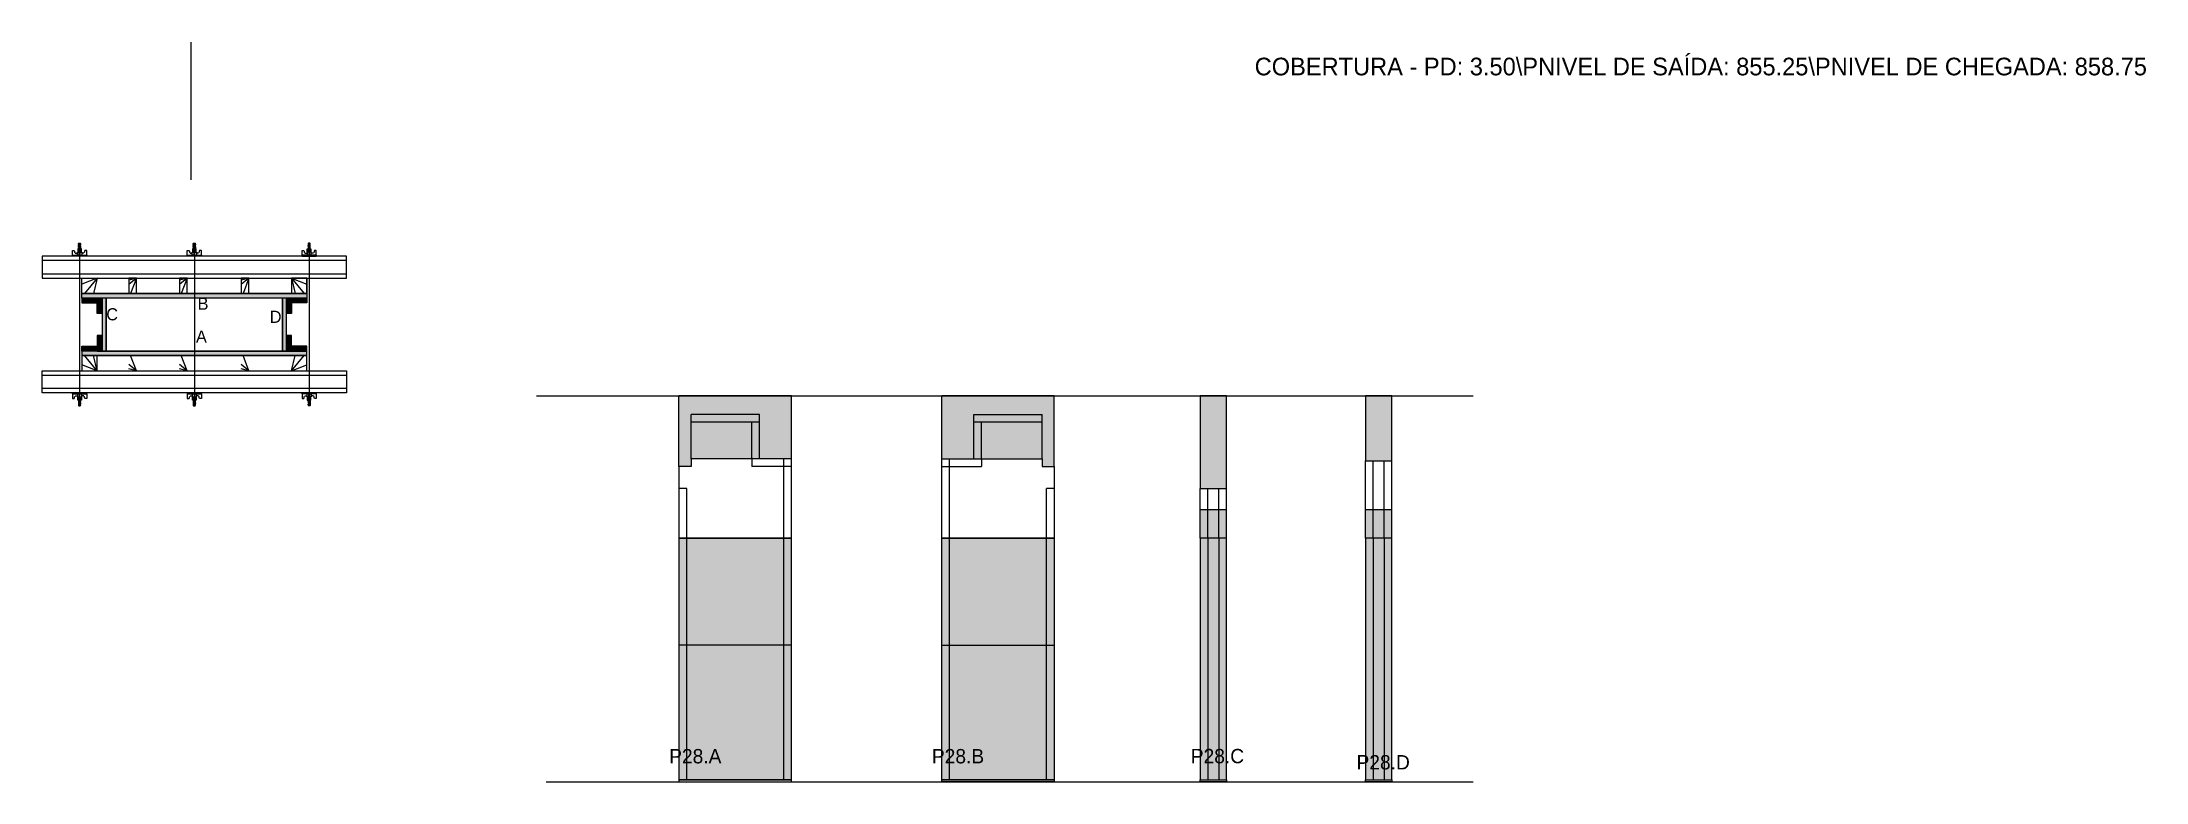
# Model space of a CAD drawing. Header units: metres. Extents: x 4495 to 6401, y 7800 to 8470.
import ezdxf

# ---------------------------------------------------------------- set-up
doc = ezdxf.new("R2010")
doc.units = ezdxf.units.M
for name, color, linetype in [('CHAPA', 7, 'Continuous'), ('COTA', 7, 'Continuous'), ('Hachura', 7, 'Continuous'), ('Madeira', 7, 'Continuous'), ('NOMENCLATURA', 7, 'Continuous'), ('Nível', 7, 'Continuous'), ('Painéis', 7, 'Continuous'), ('Perfil Metálico', 7, 'Continuous'), ('SARR_2.2x7', 7, 'Continuous'), ('SARRAFO', 7, 'Continuous'), ('Texto Seção', 7, 'Continuous'), ('TEXTO_GERAL', 7, 'Continuous')]:
    doc.layers.add(name, color=color, linetype=linetype)

msp = doc.modelspace()

# ---------------------------------------------------------------- hatches: boundary and pattern name
at = {"layer": 'COTA'}
h = msp.add_hatch(color=7, dxfattribs=at)
h.dxf.hatch_style = 1
h.paths.add_polyline_path([(5174.1, 8149.6), (5145.1, 8149.6), (5145.1, 8149.6), (5083.1, 8149.6), (5083.1, 8149.6), (5072.1, 8149.6), (5072.1, 8149.6), (5072.1, 8085.6), (5072.1, 8085.6), (5083.1, 8085.6), (5083.1, 8085.6), (5083.1, 8132.6), (5083.1, 8132.6), (5145.1, 8132.6), (5145.1, 8132.6), (5145.1, 8092.6), (5145.1, 8092.6), (5174.1, 8092.6), (5174.1, 8092.6), (5174.1, 8149.6)])
h = msp.add_hatch(color=7, dxfattribs=at)
h.dxf.hatch_style = 1
h.paths.add_polyline_path([(5339.2, 8132.6), (5401.2, 8132.6), (5401.2, 8132.6), (5401.2, 8085.6), (5401.2, 8085.6), (5412.2, 8085.6), (5412.2, 8085.6), (5412.2, 8149.6), (5412.2, 8149.6), (5401.2, 8149.6), (5401.2, 8149.6), (5337.2, 8149.6), (5337.2, 8149.6), (5310.2, 8149.6), (5310.2, 8149.6), (5310.2, 8092.6), (5310.2, 8092.6), (5339.2, 8092.6), (5339.2, 8092.6), (5339.2, 8132.6)])
h = msp.add_hatch(color=7, dxfattribs=at)
h.dxf.hatch_style = 1
h.paths.add_polyline_path([(5544.3, 8065.6), (5568.3, 8065.6), (5568.3, 8065.6), (5568.3, 8149.6), (5568.3, 8149.6), (5544.3, 8149.6), (5544.3, 8149.6), (5544.3, 8065.6)])
h = msp.add_hatch(color=7, dxfattribs=at)
h.dxf.hatch_style = 1
h.paths.add_polyline_path([(5694.2, 8090.6), (5718.2, 8090.6), (5718.2, 8090.6), (5718.2, 8149.6), (5718.2, 8149.6), (5694.2, 8149.6), (5694.2, 8149.6), (5694.2, 8090.6)])
at = {"layer": 'Hachura'}
h = msp.add_hatch(color=7, dxfattribs=at)
h.dxf.hatch_style = 1
h.paths.add_polyline_path([(4530.9, 8238.2), (4530.9, 8242.2), (4530.9, 8242.2), (4734.9, 8242.2), (4734.9, 8242.2), (4734.9, 8238.2), (4734.9, 8238.2), (4530.9, 8238.2)])
h = msp.add_hatch(color=7, dxfattribs=at)
h.dxf.hatch_style = 1
h.paths.add_polyline_path([(4530.9, 8238.2), (4530.9, 8242.2), (4530.9, 8242.2), (4734.9, 8242.2), (4734.9, 8242.2), (4734.9, 8238.2), (4734.9, 8238.2), (4530.9, 8238.2)])
h = msp.add_hatch(color=7, dxfattribs=at)
h.dxf.hatch_style = 1
h.paths.add_polyline_path([(4544.9, 8238.2), (4544.9, 8233.8), (4544.9, 8233.8), (4530.9, 8233.8), (4530.9, 8233.8), (4530.9, 8238.2), (4530.9, 8238.2), (4544.9, 8238.2)])
h = msp.add_hatch(color=7, dxfattribs=at)
h.dxf.hatch_style = 1
h.paths.add_polyline_path([(4549.3, 8238.2), (4544.9, 8238.2), (4544.9, 8238.2), (4544.9, 8224.2), (4544.9, 8224.2), (4549.3, 8224.2), (4549.3, 8224.2), (4549.3, 8238.2)])
h = msp.add_hatch(color=7, dxfattribs=at)
h.dxf.hatch_style = 1
h.paths.add_polyline_path([(4552.9, 8238.2), (4549.3, 8238.2), (4549.3, 8238.2), (4549.3, 8190.2), (4549.3, 8190.2), (4552.9, 8190.2), (4552.9, 8190.2), (4552.9, 8238.2)])
h = msp.add_hatch(color=7, dxfattribs=at)
h.dxf.hatch_style = 1
h.paths.add_polyline_path([(4552.9, 8238.2), (4549.3, 8238.2), (4549.3, 8238.2), (4549.3, 8190.2), (4549.3, 8190.2), (4552.9, 8190.2), (4552.9, 8190.2), (4552.9, 8238.2)])
h = msp.add_hatch(color=7, dxfattribs=at)
h.dxf.hatch_style = 1
h.paths.add_polyline_path([(4716.5, 8238.2), (4712.9, 8238.2), (4712.9, 8238.2), (4712.9, 8190.2), (4712.9, 8190.2), (4716.5, 8190.2), (4716.5, 8190.2), (4716.5, 8238.2)])
h = msp.add_hatch(color=7, dxfattribs=at)
h.dxf.hatch_style = 1
h.paths.add_polyline_path([(4716.5, 8238.2), (4712.9, 8238.2), (4712.9, 8238.2), (4712.9, 8190.2), (4712.9, 8190.2), (4716.5, 8190.2), (4716.5, 8190.2), (4716.5, 8238.2)])
h = msp.add_hatch(color=7, dxfattribs=at)
h.dxf.hatch_style = 1
h.paths.add_polyline_path([(4720.9, 8238.2), (4716.5, 8238.2), (4716.5, 8238.2), (4716.5, 8224.2), (4716.5, 8224.2), (4720.9, 8224.2), (4720.9, 8224.2), (4720.9, 8238.2)])
h = msp.add_hatch(color=7, dxfattribs=at)
h.dxf.hatch_style = 1
h.paths.add_polyline_path([(4720.9, 8238.2), (4720.9, 8233.8), (4720.9, 8233.8), (4734.9, 8233.8), (4734.9, 8233.8), (4734.9, 8238.2), (4734.9, 8238.2), (4720.9, 8238.2)])
h = msp.add_hatch(color=7, dxfattribs=at)
h.dxf.hatch_style = 1
h.paths.add_polyline_path([(4549.3, 8190.2), (4544.9, 8190.2), (4544.9, 8190.2), (4544.9, 8204.2), (4544.9, 8204.2), (4549.3, 8204.2), (4549.3, 8204.2), (4549.3, 8190.2)])
h = msp.add_hatch(color=7, dxfattribs=at)
h.dxf.hatch_style = 1
h.paths.add_polyline_path([(4720.9, 8190.2), (4716.5, 8190.2), (4716.5, 8190.2), (4716.5, 8204.2), (4716.5, 8204.2), (4720.9, 8204.2), (4720.9, 8204.2), (4720.9, 8190.2)])
h = msp.add_hatch(color=7, dxfattribs=at)
h.dxf.hatch_style = 1
h.paths.add_polyline_path([(4544.9, 8190.2), (4544.9, 8194.6), (4544.9, 8194.6), (4530.9, 8194.6), (4530.9, 8194.6), (4530.9, 8190.2), (4530.9, 8190.2), (4544.9, 8190.2)])
h = msp.add_hatch(color=7, dxfattribs=at)
h.dxf.hatch_style = 1
h.paths.add_polyline_path([(4530.9, 8190.2), (4530.9, 8186.2), (4530.9, 8186.2), (4734.9, 8186.2), (4734.9, 8186.2), (4734.9, 8190.2), (4734.9, 8190.2), (4530.9, 8190.2)])
h = msp.add_hatch(color=7, dxfattribs=at)
h.dxf.hatch_style = 1
h.paths.add_polyline_path([(4530.9, 8190.2), (4530.9, 8186.2), (4530.9, 8186.2), (4734.9, 8186.2), (4734.9, 8186.2), (4734.9, 8190.2), (4734.9, 8190.2), (4530.9, 8190.2)])
h = msp.add_hatch(color=7, dxfattribs=at)
h.dxf.hatch_style = 1
h.paths.add_polyline_path([(4720.9, 8190.2), (4720.9, 8194.6), (4720.9, 8194.6), (4734.9, 8194.6), (4734.9, 8194.6), (4734.9, 8190.2), (4734.9, 8190.2), (4720.9, 8190.2)])
h = msp.add_hatch(color=7, dxfattribs=at)
h.dxf.hatch_style = 1
h.paths.add_polyline_path([(5145.1, 8132.6), (5083.1, 8132.6), (5083.1, 8132.6), (5083.1, 8092.6), (5083.1, 8092.6), (5145.1, 8092.6), (5145.1, 8092.6), (5145.1, 8132.6)])
h = msp.add_hatch(color=7, dxfattribs=at)
h.dxf.hatch_style = 1
h.paths.add_polyline_path([(5339.2, 8132.6), (5401.2, 8132.6), (5401.2, 8132.6), (5401.2, 8092.6), (5401.2, 8092.6), (5339.2, 8092.6), (5339.2, 8092.6), (5339.2, 8132.6), (5339.2, 8132.6)])
h = msp.add_hatch(color=7, dxfattribs=at)
h.dxf.hatch_style = 1
h.paths.add_polyline_path([(5568.3, 8046.6), (5544.3, 8046.6), (5544.3, 8046.6), (5544.3, 7801.6), (5544.3, 7801.6), (5568.3, 7801.6), (5568.3, 7801.6), (5568.3, 8046.6)])
h = msp.add_hatch(color=7, dxfattribs=at)
h.dxf.hatch_style = 1
h.paths.add_polyline_path([(5718.2, 8046.6), (5694.2, 8046.6), (5694.2, 8046.6), (5694.2, 7801.6), (5694.2, 7801.6), (5718.2, 7801.6), (5718.2, 7801.6), (5718.2, 8046.6)])
h = msp.add_hatch(color=7, dxfattribs=at)
h.dxf.hatch_style = 1
h.paths.add_polyline_path([(5174.1, 8020.6), (5072.1, 8020.6), (5072.1, 8020.6), (5072.1, 7923.6), (5072.1, 7923.6), (5174.1, 7923.6), (5174.1, 7923.6), (5174.1, 8020.6)])
h = msp.add_hatch(color=7, dxfattribs=at)
h.dxf.hatch_style = 1
h.paths.add_polyline_path([(5412.2, 8020.6), (5310.2, 8020.6), (5310.2, 8020.6), (5310.2, 7923.6), (5310.2, 7923.6), (5412.2, 7923.6), (5412.2, 7923.6), (5412.2, 8020.6)])
h = msp.add_hatch(color=7, dxfattribs=at)
h.dxf.hatch_style = 1
h.paths.add_polyline_path([(5174.1, 7923.6), (5072.1, 7923.6), (5072.1, 7923.6), (5072.1, 7801.6), (5072.1, 7801.6), (5174.1, 7801.6), (5174.1, 7801.6), (5174.1, 7923.6)])
h = msp.add_hatch(color=7, dxfattribs=at)
h.dxf.hatch_style = 1
h.paths.add_polyline_path([(5310.2, 7923.6), (5412.2, 7923.6), (5412.2, 7923.6), (5412.2, 7801.6), (5412.2, 7801.6), (5310.2, 7801.6), (5310.2, 7801.6), (5310.2, 7923.6)])

# ---------------------------------------------------------------- linework, layer by layer
at = {"layer": 'CHAPA', "color": 7, "lineweight": 25}
for points in [[(4530.9, 8238.2), (4530.9, 8242.2), (4734.9, 8242.2), (4734.9, 8238.2)], [(4530.9, 8238.2), (4530.9, 8242.2), (4734.9, 8242.2), (4734.9, 8238.2)], [(4552.9, 8238.2), (4549.3, 8238.2), (4549.3, 8190.2), (4552.9, 8190.2)], [(4552.9, 8238.2), (4549.3, 8238.2), (4549.3, 8190.2), (4552.9, 8190.2)], [(4716.5, 8238.2), (4712.9, 8238.2), (4712.9, 8190.2), (4716.5, 8190.2)], [(4716.5, 8238.2), (4712.9, 8238.2), (4712.9, 8190.2), (4716.5, 8190.2)], [(4530.9, 8190.2), (4530.9, 8186.2), (4734.9, 8186.2), (4734.9, 8190.2)], [(4530.9, 8190.2), (4530.9, 8186.2), (4734.9, 8186.2), (4734.9, 8190.2)]]:
    msp.add_lwpolyline(points, close=True, dxfattribs=at)
at = {"layer": 'COTA', "color": 7, "lineweight": 25}
for p, q in [((5174.1, 8149.6), (5072.1, 8149.6)), ((5072.1, 8085.6), (5072.1, 8149.6)), ((5174.1, 8092.6), (5174.1, 8149.6)), ((5310.2, 8092.6), (5310.2, 8149.6)), ((5412.2, 8149.6), (5310.2, 8149.6)), ((5401.2, 8149.6), (5412.2, 8149.6)), ((5412.2, 8085.6), (5412.2, 8149.6))]:
    msp.add_line(p, q, dxfattribs=at)
for points in [[(5568.3, 8065.6), (5568.3, 8149.6), (5544.3, 8149.6), (5544.3, 8065.6)], [(5718.2, 8090.6), (5718.2, 8149.6), (5694.2, 8149.6), (5694.2, 8090.6)]]:
    msp.add_lwpolyline(points, dxfattribs=at)
at = {"layer": 'Defpoints', "color": 7, "lineweight": 25}
msp.add_line((4629.9, 8345.3), (4629.9, 8470.3), dxfattribs=at)
at = {"layer": 'Hachura', "color": 7, "lineweight": 25}
for p, q in [((4522.5, 8276.2), (4522.5, 8281.4)), ((4522.5, 8281.4), (4524.1, 8281.4)), ((4522.5, 8277.1), (4535.4, 8277.1)), ((4522.5, 8277.1), (4527.6, 8277.1)), ((4535.4, 8276.2), (4522.5, 8276.2)), ((4522.6, 8277.1), (4522.6, 8276.2)), ((4522.8, 8277.1), (4522.8, 8276.2)), ((4523.2, 8277.1), (4523.2, 8276.2)), ((4523.6, 8277.1), (4523.6, 8276.2)), ((4524.1, 8281.4), (4524.7, 8279.2)), ((4524.5, 8277.1), (4524.5, 8276.2)), ((4525, 8278.9), (4527, 8278.9)), ((4525.9, 8277.1), (4525.9, 8276.2)), ((4534.4, 8276.2), (4526.6, 8276.2)), ((4527, 8279.7), (4530.8, 8279.7)), ((4527, 8277.1), (4527, 8279.7)), ((4528.9, 8277.1), (4527, 8277.1)), ((4530.6, 8282.9), (4527.2, 8282.9)), ((4530.6, 8282.9), (4527.2, 8282.9)), ((4527.2, 8282.9), (4527.2, 8279.7)), ((4527.6, 8277.1), (4528.3, 8277.1)), ((4527.8, 8287.3), (4530, 8286.2)), ((4529.9, 8286), (4527.8, 8287)), ((4527.8, 8286.1), (4530, 8285)), ((4529.9, 8284.8), (4527.8, 8285.9)), ((4527.8, 8285), (4530, 8283.9)), ((4529.9, 8283.7), (4527.8, 8284.7)), ((4529, 8282.9), (4527.8, 8283.6)), ((4527.9, 8287.7), (4528.2, 8288)), ((4527.9, 8287.4), (4527.9, 8287.7)), ((4527.9, 8287.7), (4527.9, 8287.7)), ((4529.8, 8287.7), (4527.9, 8287.7)), ((4527.9, 8287.4), (4529.8, 8286.4)), ((4527.9, 8287.4), (4529.8, 8286.4)), ((4527.9, 8286.2), (4527.9, 8286.9)), ((4529.8, 8285.9), (4527.9, 8286.9)), ((4527.9, 8286.2), (4529.8, 8285.3)), ((4527.9, 8285.1), (4527.9, 8285.7)), ((4529.8, 8284.7), (4527.9, 8285.7)), ((4527.9, 8285.5), (4527.9, 8285.7)), ((4527.9, 8285.1), (4529.8, 8284.1)), ((4527.9, 8283.9), (4527.9, 8284.5)), ((4529.8, 8283.6), (4527.9, 8284.5)), ((4527.9, 8283.9), (4529.8, 8282.9)), ((4528.8, 8282.9), (4527.9, 8283.4)), ((4527.9, 8282.9), (4527.9, 8283.4)), ((4528, 8276.8), (4528, 8277)), ((4528, 8276.4), (4528, 8276.8)), ((4528.2, 8288), (4529.5, 8288)), ((4528.3, 8282.9), (4528.3, 8279.7)), ((4529.8, 8287.1), (4528.5, 8287.7)), ((4528.6, 8277.1), (4528.6, 8279.1)), ((4529.9, 8287.1), (4528.8, 8287.7)), ((4528.9, 8287), (4528.9, 8145.2)), ((4528.9, 8277.1), (4528.9, 8276.2)), ((4529.1, 8279.1), (4529.1, 8277.1)), ((4529.3, 8287.7), (4530, 8287.4)), ((4529.8, 8287.7), (4529.5, 8288)), ((4529.6, 8287.7), (4529.8, 8287.6)), ((4529.8, 8287.6), (4529.8, 8287.7)), ((4529.8, 8287.1), (4529.8, 8286.4)), ((4529.8, 8285.3), (4529.8, 8285.9)), ((4529.8, 8284.5), (4529.8, 8284.7)), ((4529.8, 8284.5), (4529.8, 8284.1)), ((4529.8, 8283.6), (4529.8, 8282.9)), ((4529.8, 8282.9), (4529.8, 8279.7)), ((4529.9, 8277), (4529.9, 8276.6)), ((4530.6, 8279.7), (4530.6, 8282.9)), ((4530.8, 8279.7), (4530.6, 8279.7)), ((4530.8, 8279.7), (4530.6, 8279.7)), ((4530.8, 8279.7), (4530.8, 8277.1)), ((4532.8, 8278.9), (4530.8, 8278.9)), ((4531.9, 8277.1), (4531.9, 8276.2)), ((4533.7, 8281.4), (4533.1, 8279.2)), ((4533.4, 8277.1), (4533.4, 8276.2)), ((4535.4, 8281.4), (4533.7, 8281.4)), ((4534.2, 8277.1), (4534.2, 8276.2)), ((4534.7, 8277.1), (4534.7, 8276.2)), ((4535, 8277.1), (4535, 8276.2)), ((4535.2, 8277.1), (4535.2, 8276.2)), ((4535.4, 8277.1), (4535.4, 8281.4)), ((4535.4, 8277.1), (4535.4, 8276.2)), ((4626.5, 8276.2), (4626.5, 8281.4)), ((4626.5, 8281.4), (4628.1, 8281.4)), ((4626.5, 8277.1), (4639.4, 8277.1)), ((4626.5, 8277.1), (4631.6, 8277.1)), ((4639.4, 8276.2), (4626.5, 8276.2)), ((4626.6, 8277.1), (4626.6, 8276.2)), ((4626.8, 8277.1), (4626.8, 8276.2)), ((4627.2, 8277.1), (4627.2, 8276.2)), ((4627.6, 8277.1), (4627.6, 8276.2)), ((4628.1, 8281.4), (4628.7, 8279.2)), ((4628.5, 8277.1), (4628.5, 8276.2)), ((4629, 8278.9), (4631, 8278.9)), ((4629.9, 8277.1), (4629.9, 8276.2)), ((4638.4, 8276.2), (4630.6, 8276.2)), ((4631, 8279.7), (4634.8, 8279.7)), ((4631, 8277.1), (4631, 8279.7)), ((4632.9, 8277.1), (4631, 8277.1)), ((4634.6, 8282.9), (4631.2, 8282.9)), ((4634.6, 8282.9), (4631.2, 8282.9)), ((4631.2, 8282.9), (4631.2, 8279.7)), ((4631.6, 8277.1), (4632.3, 8277.1)), ((4631.8, 8287.3), (4634, 8286.2)), ((4633.9, 8286), (4631.8, 8287)), ((4631.8, 8286.1), (4634, 8285)), ((4633.9, 8284.8), (4631.8, 8285.9)), ((4631.8, 8285), (4634, 8283.9)), ((4633.9, 8283.7), (4631.8, 8284.7)), ((4633, 8282.9), (4631.8, 8283.6)), ((4631.9, 8287.7), (4632.2, 8288)), ((4631.9, 8287.4), (4631.9, 8287.7)), ((4631.9, 8287.7), (4631.9, 8287.7)), ((4633.8, 8287.7), (4631.9, 8287.7)), ((4631.9, 8287.4), (4633.8, 8286.4)), ((4631.9, 8287.4), (4633.8, 8286.4)), ((4631.9, 8286.2), (4631.9, 8286.9)), ((4633.8, 8285.9), (4631.9, 8286.9)), ((4631.9, 8286.2), (4633.8, 8285.3)), ((4631.9, 8285.1), (4631.9, 8285.7)), ((4633.8, 8284.7), (4631.9, 8285.7)), ((4631.9, 8285.5), (4631.9, 8285.7)), ((4631.9, 8285.1), (4633.8, 8284.1)), ((4631.9, 8283.9), (4631.9, 8284.5)), ((4633.8, 8283.6), (4631.9, 8284.5)), ((4631.9, 8283.9), (4633.8, 8282.9)), ((4632.8, 8282.9), (4631.9, 8283.4)), ((4631.9, 8282.9), (4631.9, 8283.4)), ((4632, 8276.8), (4632, 8277)), ((4632, 8276.4), (4632, 8276.8)), ((4632.2, 8288), (4633.5, 8288)), ((4632.3, 8282.9), (4632.3, 8279.7)), ((4633.8, 8287.1), (4632.5, 8287.7)), ((4632.6, 8277.1), (4632.6, 8279.1)), ((4633.9, 8287.1), (4632.8, 8287.7)), ((4632.9, 8287), (4632.9, 8145.2)), ((4632.9, 8277.1), (4632.9, 8276.2)), ((4633.1, 8279.1), (4633.1, 8277.1)), ((4633.3, 8287.7), (4634, 8287.4)), ((4633.8, 8287.7), (4633.5, 8288)), ((4633.6, 8287.7), (4633.8, 8287.6)), ((4633.8, 8287.6), (4633.8, 8287.7)), ((4633.8, 8287.1), (4633.8, 8286.4)), ((4633.8, 8285.3), (4633.8, 8285.9)), ((4633.8, 8284.5), (4633.8, 8284.7)), ((4633.8, 8284.5), (4633.8, 8284.1)), ((4633.8, 8283.6), (4633.8, 8282.9)), ((4633.8, 8282.9), (4633.8, 8279.7)), ((4633.9, 8277), (4633.9, 8276.6)), ((4634.6, 8279.7), (4634.6, 8282.9)), ((4634.8, 8279.7), (4634.6, 8279.7)), ((4634.8, 8279.7), (4634.6, 8279.7)), ((4634.8, 8279.7), (4634.8, 8277.1)), ((4636.8, 8278.9), (4634.8, 8278.9)), ((4635.9, 8277.1), (4635.9, 8276.2)), ((4637.7, 8281.4), (4637.1, 8279.2)), ((4637.4, 8277.1), (4637.4, 8276.2)), ((4639.4, 8281.4), (4637.7, 8281.4)), ((4638.2, 8277.1), (4638.2, 8276.2)), ((4638.7, 8277.1), (4638.7, 8276.2)), ((4639, 8277.1), (4639, 8276.2)), ((4639.2, 8277.1), (4639.2, 8276.2)), ((4639.4, 8277.1), (4639.4, 8281.4)), ((4639.4, 8277.1), (4639.4, 8276.2)), ((4730.5, 8277.1), (4730.5, 8281.4)), ((4730.5, 8281.4), (4732.1, 8281.4)), ((4743.4, 8277.1), (4730.5, 8277.1)), ((4730.5, 8277.1), (4730.5, 8276.2)), ((4730.5, 8276.2), (4743.4, 8276.2)), ((4730.6, 8277.1), (4730.6, 8276.2)), ((4730.8, 8277.1), (4730.8, 8276.2)), ((4731.2, 8277.1), (4731.2, 8276.2)), ((4731.4, 8276.2), (4739.2, 8276.2)), ((4731.6, 8277.1), (4731.6, 8276.2)), ((4732.1, 8281.4), (4732.7, 8279.2)), ((4732.5, 8277.1), (4732.5, 8276.2)), ((4733, 8278.9), (4735, 8278.9)), ((4733.9, 8277.1), (4733.9, 8276.2)), ((4738.8, 8279.7), (4735, 8279.7)), ((4735, 8279.7), (4735, 8277.1)), ((4735, 8279.7), (4735.2, 8279.7)), ((4735, 8279.7), (4735.2, 8279.7)), ((4735.2, 8282.9), (4738.6, 8282.9)), ((4735.2, 8282.9), (4738.6, 8282.9)), ((4735.2, 8279.7), (4735.2, 8282.9)), ((4736.5, 8287.7), (4735.9, 8287.4)), ((4735.9, 8287.1), (4737, 8287.7)), ((4738, 8287.3), (4735.9, 8286.2)), ((4735.9, 8286), (4738.1, 8287)), ((4738, 8286.1), (4735.9, 8285)), ((4735.9, 8284.8), (4738.1, 8285.9)), ((4738, 8285), (4735.9, 8283.9)), ((4735.9, 8283.7), (4738.1, 8284.7)), ((4735.9, 8277), (4735.9, 8276.6)), ((4736, 8287.7), (4736.3, 8288)), ((4736.3, 8287.7), (4736, 8287.6)), ((4736, 8287.6), (4736, 8287.7)), ((4736, 8287.1), (4737.3, 8287.7)), ((4736, 8287.7), (4737.9, 8287.7)), ((4737.9, 8287.4), (4736, 8286.4)), ((4737.9, 8287.4), (4736, 8286.4)), ((4736, 8287.1), (4736, 8286.4)), ((4736, 8285.9), (4737.9, 8286.9)), ((4737.9, 8286.2), (4736, 8285.3)), ((4736, 8285.3), (4736, 8285.9)), ((4736, 8284.7), (4737.9, 8285.7)), ((4737.9, 8285.1), (4736, 8284.1)), ((4736, 8284.5), (4736, 8284.7)), ((4736, 8284.5), (4736, 8284.1)), ((4736, 8283.6), (4737.9, 8284.5)), ((4737.9, 8283.9), (4736, 8282.9)), ((4736, 8283.6), (4736, 8282.9)), ((4736, 8282.9), (4736, 8279.7)), ((4737.6, 8288), (4736.3, 8288)), ((4736.7, 8279.1), (4736.7, 8277.1)), ((4736.8, 8282.9), (4738.1, 8283.6)), ((4736.9, 8287), (4736.9, 8145.2)), ((4736.9, 8277.1), (4738.8, 8277.1)), ((4736.9, 8277.1), (4736.9, 8276.2)), ((4737, 8282.9), (4737.9, 8283.4)), ((4737.2, 8277.1), (4737.2, 8279.1)), ((4737.9, 8287.7), (4737.6, 8288)), ((4737.6, 8282.9), (4737.6, 8279.7)), ((4738.2, 8277.1), (4737.6, 8277.1)), ((4737.9, 8287.4), (4737.9, 8287.7)), ((4737.9, 8287.7), (4737.9, 8287.7)), ((4737.9, 8286.2), (4737.9, 8286.9)), ((4737.9, 8285.1), (4737.9, 8285.7)), ((4737.9, 8285.5), (4737.9, 8285.7)), ((4737.9, 8283.9), (4737.9, 8284.5)), ((4737.9, 8282.9), (4737.9, 8283.4)), ((4737.9, 8276.8), (4737.9, 8277)), ((4737.9, 8276.4), (4737.9, 8276.8)), ((4743.4, 8277.1), (4738.2, 8277.1)), ((4738.6, 8282.9), (4738.6, 8279.7)), ((4738.8, 8277.1), (4738.8, 8279.7)), ((4740.8, 8278.9), (4738.8, 8278.9)), ((4740, 8277.1), (4740, 8276.2)), ((4741.7, 8281.4), (4741.1, 8279.2)), ((4741.4, 8277.1), (4741.4, 8276.2)), ((4743.4, 8281.4), (4741.7, 8281.4)), ((4742.2, 8277.1), (4742.2, 8276.2)), ((4742.7, 8277.1), (4742.7, 8276.2)), ((4743, 8277.1), (4743, 8276.2)), ((4743.2, 8277.1), (4743.2, 8276.2)), ((4743.4, 8276.2), (4743.4, 8281.4)), ((4535.4, 8152.2), (4522.5, 8152.2)), ((4522.5, 8152.2), (4522.5, 8147.1)), ((4522.5, 8151.3), (4535.4, 8151.3)), ((4522.5, 8151.3), (4527.6, 8151.3)), ((4522.5, 8147.1), (4524.1, 8147.1)), ((4522.6, 8151.3), (4522.6, 8152.2)), ((4522.8, 8151.3), (4522.8, 8152.2)), ((4523.2, 8151.3), (4523.2, 8152.2)), ((4523.6, 8151.3), (4523.6, 8152.2)), ((4524.1, 8147.1), (4524.7, 8149.3)), ((4524.5, 8151.3), (4524.5, 8152.2)), ((4525, 8149.5), (4527, 8149.5)), ((4525.9, 8151.3), (4525.9, 8152.2)), ((4534.4, 8152.2), (4526.6, 8152.2)), ((4528.9, 8151.3), (4527, 8151.3)), ((4527, 8151.3), (4527, 8148.7)), ((4527, 8148.7), (4530.8, 8148.7)), ((4527.2, 8145.5), (4527.2, 8148.7)), ((4530.6, 8145.6), (4527.2, 8145.6)), ((4530.6, 8145.5), (4527.2, 8145.5)), ((4527.6, 8151.3), (4528.3, 8151.3)), ((4529, 8145.5), (4527.8, 8144.9)), ((4529.9, 8144.8), (4527.8, 8143.7)), ((4527.8, 8143.5), (4530, 8144.6)), ((4529.9, 8143.6), (4527.8, 8142.6)), ((4527.8, 8142.3), (4530, 8143.4)), ((4529.9, 8142.5), (4527.8, 8141.4)), ((4527.8, 8141.2), (4530, 8142.2)), ((4527.9, 8144.6), (4529.8, 8145.5)), ((4528.8, 8145.5), (4527.9, 8145.1)), ((4527.9, 8145.5), (4527.9, 8145.1)), ((4529.8, 8144.9), (4527.9, 8143.9)), ((4527.9, 8144.6), (4527.9, 8143.9)), ((4527.9, 8143.4), (4529.8, 8144.4)), ((4529.8, 8143.7), (4527.9, 8142.7)), ((4527.9, 8143.4), (4527.9, 8142.7)), ((4527.9, 8142.2), (4529.8, 8143.2)), ((4527.9, 8143), (4527.9, 8142.7)), ((4529.8, 8142.6), (4527.9, 8141.6)), ((4527.9, 8142.2), (4527.9, 8141.6)), ((4527.9, 8141.1), (4529.8, 8142)), ((4527.9, 8141.1), (4529.8, 8142)), ((4527.9, 8141.1), (4527.9, 8140.7)), ((4528, 8152.1), (4528, 8151.6)), ((4528, 8151.6), (4528, 8151.4)), ((4528.3, 8145.5), (4528.3, 8148.7)), ((4529.8, 8141.4), (4528.5, 8140.7)), ((4528.6, 8151.3), (4528.6, 8149.3)), ((4529.9, 8141.3), (4528.8, 8140.7)), ((4528.9, 8151.3), (4528.9, 8152.2)), ((4529.1, 8149.3), (4529.1, 8151.3)), ((4529.3, 8140.7), (4530, 8141.1)), ((4529.8, 8145.5), (4529.8, 8148.7)), ((4529.8, 8144.9), (4529.8, 8145.5)), ((4529.8, 8143.9), (4529.8, 8144.4)), ((4529.8, 8143.9), (4529.8, 8143.7)), ((4529.8, 8143.2), (4529.8, 8142.6)), ((4529.8, 8141.4), (4529.8, 8142)), ((4529.9, 8151.4), (4529.9, 8151.9)), ((4530.6, 8148.7), (4530.6, 8145.5)), ((4530.8, 8148.7), (4530.6, 8148.7)), ((4530.8, 8148.7), (4530.6, 8148.7)), ((4530.8, 8148.7), (4530.8, 8151.3)), ((4532.8, 8149.5), (4530.8, 8149.5)), ((4531.9, 8151.3), (4531.9, 8152.2)), ((4533.7, 8147.1), (4533.1, 8149.3)), ((4533.4, 8151.3), (4533.4, 8152.2)), ((4535.4, 8147.1), (4533.7, 8147.1)), ((4534.2, 8151.3), (4534.2, 8152.2)), ((4534.7, 8151.3), (4534.7, 8152.2)), ((4535, 8151.3), (4535, 8152.2)), ((4535.2, 8151.3), (4535.2, 8152.2)), ((4535.4, 8151.3), (4535.4, 8152.2)), ((4535.4, 8151.3), (4535.4, 8147.1)), ((4639.4, 8152.2), (4626.5, 8152.2)), ((4626.5, 8152.2), (4626.5, 8147.1)), ((4626.5, 8151.3), (4639.4, 8151.3)), ((4626.5, 8151.3), (4631.6, 8151.3)), ((4626.5, 8147.1), (4628.1, 8147.1)), ((4626.6, 8151.3), (4626.6, 8152.2)), ((4626.8, 8151.3), (4626.8, 8152.2)), ((4627.2, 8151.3), (4627.2, 8152.2)), ((4627.6, 8151.3), (4627.6, 8152.2)), ((4628.1, 8147.1), (4628.7, 8149.3)), ((4628.5, 8151.3), (4628.5, 8152.2)), ((4629, 8149.5), (4631, 8149.5)), ((4629.9, 8151.3), (4629.9, 8152.2)), ((4638.4, 8152.2), (4630.6, 8152.2)), ((4632.9, 8151.3), (4631, 8151.3)), ((4631, 8151.3), (4631, 8148.7)), ((4631, 8148.7), (4634.8, 8148.7)), ((4631.2, 8145.5), (4631.2, 8148.7)), ((4634.6, 8145.6), (4631.2, 8145.6)), ((4634.6, 8145.5), (4631.2, 8145.5)), ((4631.6, 8151.3), (4632.3, 8151.3)), ((4633, 8145.5), (4631.8, 8144.9)), ((4633.9, 8144.8), (4631.8, 8143.7)), ((4631.8, 8143.5), (4634, 8144.6)), ((4633.9, 8143.6), (4631.8, 8142.6)), ((4631.8, 8142.3), (4634, 8143.4)), ((4633.9, 8142.5), (4631.8, 8141.4)), ((4631.8, 8141.2), (4634, 8142.2)), ((4631.9, 8144.6), (4633.8, 8145.5)), ((4632.8, 8145.5), (4631.9, 8145.1)), ((4631.9, 8145.5), (4631.9, 8145.1)), ((4633.8, 8144.9), (4631.9, 8143.9)), ((4631.9, 8144.6), (4631.9, 8143.9)), ((4631.9, 8143.4), (4633.8, 8144.4)), ((4633.8, 8143.7), (4631.9, 8142.7)), ((4631.9, 8143.4), (4631.9, 8142.7)), ((4631.9, 8142.2), (4633.8, 8143.2)), ((4631.9, 8143), (4631.9, 8142.7)), ((4633.8, 8142.6), (4631.9, 8141.6)), ((4631.9, 8142.2), (4631.9, 8141.6)), ((4631.9, 8141.1), (4633.8, 8142)), ((4631.9, 8141.1), (4633.8, 8142)), ((4631.9, 8141.1), (4631.9, 8140.7)), ((4632, 8152.1), (4632, 8151.6)), ((4632, 8151.6), (4632, 8151.4)), ((4632.3, 8145.5), (4632.3, 8148.7)), ((4633.8, 8141.4), (4632.5, 8140.7)), ((4632.6, 8151.3), (4632.6, 8149.3)), ((4633.9, 8141.3), (4632.8, 8140.7)), ((4632.9, 8151.3), (4632.9, 8152.2)), ((4633.1, 8149.3), (4633.1, 8151.3)), ((4633.3, 8140.7), (4634, 8141.1)), ((4633.8, 8145.5), (4633.8, 8148.7)), ((4633.8, 8144.9), (4633.8, 8145.5)), ((4633.8, 8143.9), (4633.8, 8144.4)), ((4633.8, 8143.9), (4633.8, 8143.7)), ((4633.8, 8143.2), (4633.8, 8142.6)), ((4633.8, 8141.4), (4633.8, 8142)), ((4633.9, 8151.4), (4633.9, 8151.9)), ((4634.6, 8148.7), (4634.6, 8145.5)), ((4634.8, 8148.7), (4634.6, 8148.7)), ((4634.8, 8148.7), (4634.6, 8148.7)), ((4634.8, 8148.7), (4634.8, 8151.3)), ((4636.8, 8149.5), (4634.8, 8149.5)), ((4635.9, 8151.3), (4635.9, 8152.2)), ((4637.7, 8147.1), (4637.1, 8149.3)), ((4637.4, 8151.3), (4637.4, 8152.2)), ((4639.4, 8147.1), (4637.7, 8147.1)), ((4638.2, 8151.3), (4638.2, 8152.2)), ((4638.7, 8151.3), (4638.7, 8152.2)), ((4639, 8151.3), (4639, 8152.2)), ((4639.2, 8151.3), (4639.2, 8152.2)), ((4639.4, 8151.3), (4639.4, 8152.2)), ((4639.4, 8151.3), (4639.4, 8147.1)), ((4730.5, 8152.2), (4743.4, 8152.2)), ((4730.5, 8151.3), (4730.5, 8152.2)), ((4743.4, 8151.3), (4730.5, 8151.3)), ((4730.5, 8151.3), (4730.5, 8147.1)), ((4730.5, 8147.1), (4732.1, 8147.1)), ((4730.6, 8151.3), (4730.6, 8152.2)), ((4730.8, 8151.3), (4730.8, 8152.2)), ((4731.2, 8151.3), (4731.2, 8152.2)), ((4731.4, 8152.2), (4739.2, 8152.2)), ((4731.6, 8151.3), (4731.6, 8152.2)), ((4732.1, 8147.1), (4732.7, 8149.3)), ((4732.5, 8151.3), (4732.5, 8152.2)), ((4733, 8149.5), (4735, 8149.5)), ((4733.9, 8151.3), (4733.9, 8152.2)), ((4735, 8148.7), (4735, 8151.3)), ((4738.8, 8148.7), (4735, 8148.7)), ((4735, 8148.7), (4735.2, 8148.7)), ((4735, 8148.7), (4735.2, 8148.7)), ((4735.2, 8148.7), (4735.2, 8145.5)), ((4735.2, 8145.6), (4738.6, 8145.6)), ((4735.2, 8145.5), (4738.6, 8145.5)), ((4735.9, 8151.4), (4735.9, 8151.9)), ((4735.9, 8144.8), (4738.1, 8143.7)), ((4738, 8143.5), (4735.9, 8144.6)), ((4735.9, 8143.6), (4738.1, 8142.6)), ((4738, 8142.3), (4735.9, 8143.4)), ((4735.9, 8142.5), (4738.1, 8141.4)), ((4738, 8141.2), (4735.9, 8142.2)), ((4735.9, 8141.3), (4737, 8140.7)), ((4736.5, 8140.7), (4735.9, 8141.1)), ((4736, 8145.5), (4736, 8148.7)), ((4736, 8144.9), (4736, 8145.5)), ((4737.9, 8144.6), (4736, 8145.5)), ((4736, 8144.9), (4737.9, 8143.9)), ((4736, 8143.9), (4736, 8144.4)), ((4737.9, 8143.4), (4736, 8144.4)), ((4736, 8143.9), (4736, 8143.7)), ((4736, 8143.7), (4737.9, 8142.7)), ((4736, 8143.2), (4736, 8142.6)), ((4737.9, 8142.2), (4736, 8143.2)), ((4736, 8142.6), (4737.9, 8141.6)), ((4737.9, 8141.1), (4736, 8142)), ((4736, 8141.4), (4736, 8142)), ((4737.9, 8141.1), (4736, 8142)), ((4736, 8141.4), (4737.3, 8140.7)), ((4736.7, 8149.3), (4736.7, 8151.3)), ((4736.8, 8145.5), (4738.1, 8144.9)), ((4736.9, 8151.3), (4736.9, 8152.2)), ((4736.9, 8151.3), (4738.8, 8151.3)), ((4737, 8145.5), (4737.9, 8145.1)), ((4737.2, 8151.3), (4737.2, 8149.3)), ((4738.2, 8151.3), (4737.6, 8151.3)), ((4737.6, 8145.5), (4737.6, 8148.7)), ((4737.9, 8152.1), (4737.9, 8151.6)), ((4737.9, 8151.6), (4737.9, 8151.4)), ((4737.9, 8145.5), (4737.9, 8145.1)), ((4737.9, 8144.6), (4737.9, 8143.9)), ((4737.9, 8143.4), (4737.9, 8142.7)), ((4737.9, 8143), (4737.9, 8142.7)), ((4737.9, 8142.2), (4737.9, 8141.6)), ((4737.9, 8141.1), (4737.9, 8140.7)), ((4743.4, 8151.3), (4738.2, 8151.3)), ((4738.6, 8145.5), (4738.6, 8148.7)), ((4738.8, 8151.3), (4738.8, 8148.7)), ((4740.8, 8149.5), (4738.8, 8149.5)), ((4740, 8151.3), (4740, 8152.2)), ((4741.7, 8147.1), (4741.1, 8149.3)), ((4741.4, 8151.3), (4741.4, 8152.2)), ((4743.4, 8147.1), (4741.7, 8147.1)), ((4742.2, 8151.3), (4742.2, 8152.2)), ((4742.7, 8151.3), (4742.7, 8152.2)), ((4743, 8151.3), (4743, 8152.2)), ((4743.2, 8151.3), (4743.2, 8152.2)), ((4743.4, 8152.2), (4743.4, 8147.1)), ((4527.9, 8140.7), (4527.9, 8140.7)), ((4527.9, 8140.7), (4528.2, 8140.4)), ((4529.8, 8140.7), (4527.9, 8140.7)), ((4528.2, 8140.4), (4529.5, 8140.4)), ((4529.8, 8140.7), (4529.5, 8140.4)), ((4529.6, 8140.7), (4529.8, 8140.9)), ((4529.8, 8140.9), (4529.8, 8140.7)), ((4631.9, 8140.7), (4631.9, 8140.7)), ((4631.9, 8140.7), (4632.2, 8140.4)), ((4633.8, 8140.7), (4631.9, 8140.7)), ((4632.2, 8140.4), (4633.5, 8140.4)), ((4633.8, 8140.7), (4633.5, 8140.4)), ((4633.6, 8140.7), (4633.8, 8140.9)), ((4633.8, 8140.9), (4633.8, 8140.7)), ((4736.3, 8140.7), (4736, 8140.9)), ((4736, 8140.9), (4736, 8140.7)), ((4736, 8140.7), (4736.3, 8140.4)), ((4736, 8140.7), (4737.9, 8140.7)), ((4737.6, 8140.4), (4736.3, 8140.4)), ((4737.9, 8140.7), (4737.6, 8140.4)), ((4737.9, 8140.7), (4737.9, 8140.7))]:
    msp.add_line(p, q, dxfattribs=at)
at = {"layer": 'Madeira', "color": 7, "lineweight": 25}
for p, q in [((4544.9, 8256.2), (4530.9, 8250.8)), ((4544.9, 8256.2), (4533.4, 8242.2)), ((4544.9, 8256.2), (4541.4, 8242.2)), ((4580.4, 8256.2), (4573.4, 8250.5)), ((4580.4, 8256.2), (4573.4, 8254.5)), ((4580.4, 8256.2), (4575, 8242.2)), ((4626.4, 8256.2), (4619.4, 8250.5)), ((4626.4, 8256.2), (4619.4, 8254.5)), ((4626.4, 8256.2), (4621, 8242.2)), ((4682.4, 8256.2), (4675.4, 8250.5)), ((4682.4, 8256.2), (4675.4, 8254.5)), ((4682.4, 8256.2), (4677, 8242.2)), ((4720.9, 8256.2), (4732.4, 8242.2)), ((4720.9, 8256.2), (4724.4, 8242.2)), ((4720.9, 8256.2), (4734.9, 8250.8)), ((4544.9, 8172.2), (4533.4, 8186.2)), ((4544.9, 8172.2), (4541.4, 8186.2)), ((4580.4, 8172.2), (4575, 8186.2)), ((4626.4, 8172.2), (4621, 8186.2)), ((4682.4, 8172.2), (4677, 8186.2)), ((4720.9, 8172.2), (4732.4, 8186.2)), ((4720.9, 8172.2), (4724.4, 8186.2)), ((4544.9, 8172.2), (4530.9, 8177.6)), ((4580.4, 8172.2), (4573.4, 8178)), ((4580.4, 8172.2), (4573.4, 8174)), ((4626.4, 8172.2), (4619.4, 8178)), ((4626.4, 8172.2), (4619.4, 8174)), ((4682.4, 8172.2), (4675.4, 8178)), ((4682.4, 8172.2), (4675.4, 8174)), ((4720.9, 8172.2), (4734.9, 8177.7))]:
    msp.add_line(p, q, dxfattribs=at)
for points in [[(4734.9, 8256.2), (4734.9, 8242.2), (4530.9, 8242.2), (4530.9, 8256.2)], [(4580.4, 8256.2), (4573.4, 8256.2), (4573.4, 8242.2), (4580.4, 8242.2)], [(4626.4, 8256.2), (4619.4, 8256.2), (4619.4, 8242.2), (4626.4, 8242.2)], [(4682.4, 8256.2), (4675.4, 8256.2), (4675.4, 8242.2), (4682.4, 8242.2)], [(4720.9, 8256.2), (4720.9, 8242.2), (4734.9, 8242.2), (4734.9, 8256.2)], [(4544.9, 8172.2), (4544.9, 8186.2), (4530.9, 8186.2), (4530.9, 8172.2)], [(4734.9, 8172.2), (4734.9, 8186.2), (4530.9, 8186.2), (4530.9, 8172.2)]]:
    msp.add_lwpolyline(points, close=True, dxfattribs=at)
at = {"layer": 'Nível', "color": 7, "lineweight": 25}
for p, q in [((4943, 8149.6), (5791.7, 8149.6)), ((4951.8, 7799.6), (5791.7, 7799.6))]:
    msp.add_line(p, q, dxfattribs=at)
at = {"layer": 'Painéis', "color": 7, "lineweight": 25}
for p, q in [((5145.1, 8132.6), (5083.1, 8132.6)), ((5083.1, 8092.6), (5083.1, 8132.6)), ((5145.1, 8092.6), (5145.1, 8132.6)), ((5339.2, 8132.6), (5401.2, 8132.6)), ((5339.2, 8092.6), (5339.2, 8132.6)), ((5401.2, 8092.6), (5401.2, 8132.6)), ((5083.1, 8092.6), (5083.1, 8087.6)), ((5401.2, 8092.6), (5401.2, 8087.6)), ((5694.2, 8090.6), (5718.2, 8090.6)), ((5694.2, 8046.6), (5694.2, 8090.6)), ((5718.2, 8046.6), (5718.2, 8090.6)), ((5544.3, 8065.6), (5568.3, 8065.6)), ((5544.3, 8046.6), (5544.3, 8065.6)), ((5568.3, 8046.6), (5568.3, 8065.6)), ((5544.3, 8046.6), (5568.3, 8046.6)), ((5544.3, 8020.6), (5544.3, 8046.6)), ((5568.3, 8020.6), (5568.3, 8046.6)), ((5694.2, 8046.6), (5718.2, 8046.6)), ((5694.2, 8020.6), (5694.2, 8046.6)), ((5718.2, 8020.6), (5718.2, 8046.6)), ((5072.1, 8020.6), (5174.1, 8020.6)), ((5072.1, 8020.6), (5072.1, 7923.6)), ((5174.1, 8020.6), (5072.1, 8020.6)), ((5174.1, 7923.6), (5174.1, 8020.6)), ((5310.2, 7923.6), (5310.2, 8020.6)), ((5412.2, 8020.6), (5310.2, 8020.6)), ((5310.2, 8020.6), (5412.2, 8020.6)), ((5412.2, 8020.6), (5310.2, 8020.6)), ((5310.2, 8020.6), (5412.2, 8020.6)), ((5412.2, 8020.6), (5412.2, 7923.6)), ((5544.3, 8020.6), (5544.3, 7801.6)), ((5568.3, 8020.6), (5544.3, 8020.6)), ((5568.3, 8020.6), (5544.3, 8020.6)), ((5568.3, 7801.6), (5568.3, 8020.6)), ((5694.2, 8020.6), (5694.2, 7801.6)), ((5718.2, 8020.6), (5694.2, 8020.6)), ((5718.2, 8020.6), (5694.2, 8020.6)), ((5718.2, 7801.6), (5718.2, 8020.6)), ((5072.1, 7923.6), (5072.1, 7801.6)), ((5174.1, 7923.6), (5072.1, 7923.6)), ((5174.1, 7801.6), (5174.1, 7923.6)), ((5310.2, 7801.6), (5310.2, 7923.6)), ((5310.2, 7923.6), (5412.2, 7923.6)), ((5412.2, 7923.6), (5412.2, 7801.6)), ((5072.1, 7801.6), (5174.1, 7801.6)), ((5412.2, 7801.6), (5310.2, 7801.6)), ((5544.3, 7801.6), (5568.3, 7801.6)), ((5694.2, 7801.6), (5718.2, 7801.6))]:
    msp.add_line(p, q, dxfattribs=at)
for points in [[(4712.9, 8190.2), (4712.9, 8238.2), (4552.9, 8238.2), (4552.9, 8190.2)], [(5174.1, 7801.6), (5072.1, 7801.6), (5072.1, 7799.6), (5174.1, 7799.6)], [(5310.2, 7801.6), (5412.2, 7801.6), (5412.2, 7799.6), (5310.2, 7799.6)], [(5544.3, 7801.6), (5568.3, 7801.6), (5568.3, 7799.6), (5544.3, 7799.6)], [(5694.2, 7801.6), (5718.2, 7801.6), (5718.2, 7799.6), (5694.2, 7799.6)]]:
    msp.add_lwpolyline(points, close=True, dxfattribs=at)
for points in [[(5174.1, 8020.6), (5174.1, 8092.6), (5083.1, 8092.6), (5083.1, 8085.6), (5072.1, 8085.6), (5072.1, 8020.6), (5174.1, 8020.6)], [(5310.2, 8020.6), (5310.2, 8092.6), (5401.2, 8092.6), (5401.2, 8085.6), (5412.2, 8085.6), (5412.2, 8020.6), (5310.2, 8020.6)]]:
    msp.add_lwpolyline(points, dxfattribs=at)
at = {"layer": 'Perfil Metálico', "color": 7, "lineweight": 25}
for points in [[(4494.9, 8276.2), (4494.9, 8256.2), (4770.9, 8256.2), (4770.9, 8276.2)], [(4770.9, 8260.2), (4770.9, 8272.2), (4494.9, 8272.2), (4494.9, 8260.2)], [(4494.9, 8152.2), (4494.9, 8172.2), (4770.9, 8172.2), (4770.9, 8152.2)], [(4770.9, 8168.2), (4770.9, 8156.2), (4494.9, 8156.2), (4494.9, 8168.2)]]:
    msp.add_lwpolyline(points, close=True, dxfattribs=at)
at = {"layer": 'SARR_2.2x7', "color": 7, "lineweight": 25}
for p, q in [((5145.1, 8125.6), (5083.1, 8125.6)), ((5138.1, 8092.6), (5138.1, 8125.6)), ((5401.2, 8125.6), (5339.2, 8125.6)), ((5346.2, 8092.6), (5346.2, 8125.6)), ((5145.1, 8092.6), (5138.1, 8092.6)), ((5138.1, 8092.6), (5138.1, 8085.6)), ((5174.1, 8085.6), (5138.1, 8085.6)), ((5167.1, 8020.6), (5167.1, 8092.6)), ((5310.2, 8085.6), (5346.2, 8085.6)), ((5317.2, 8020.6), (5317.2, 8092.6)), ((5339.2, 8092.6), (5346.2, 8092.6)), ((5346.2, 8092.6), (5346.2, 8085.6)), ((5701.2, 8046.6), (5701.2, 8090.6)), ((5711.1, 8046.6), (5711.1, 8090.6)), ((5079.1, 8065.6), (5072.1, 8065.6)), ((5079.1, 8020.6), (5079.1, 8065.6)), ((5405.2, 8020.6), (5405.2, 8065.6)), ((5412.2, 8065.6), (5405.2, 8065.6)), ((5551.3, 8046.6), (5551.3, 8065.6)), ((5561.2, 8046.6), (5561.2, 8065.6)), ((5551.3, 8020.6), (5551.3, 8046.6)), ((5561.2, 8020.6), (5561.2, 8046.6)), ((5701.2, 8020.6), (5701.2, 8046.6)), ((5711.1, 8020.6), (5711.1, 8046.6)), ((5079.1, 7923.6), (5079.1, 8020.6)), ((5079.1, 8020.6), (5079.1, 8020.6)), ((5167.1, 7923.6), (5167.1, 8020.6)), ((5317.2, 7923.6), (5317.2, 8020.6)), ((5405.2, 7923.6), (5405.2, 8020.6)), ((5405.2, 8020.6), (5405.2, 8020.6)), ((5551.3, 8020.6), (5551.3, 7801.6)), ((5561.3, 8020.6), (5561.3, 7801.6)), ((5701.2, 8020.6), (5701.2, 7801.6)), ((5711.2, 8020.6), (5711.2, 7801.6)), ((5079.1, 7801.6), (5079.1, 7923.6)), ((5167.1, 7801.6), (5167.1, 7923.6)), ((5317.2, 7801.6), (5317.2, 7923.6)), ((5405.2, 7801.6), (5405.2, 7923.6)), ((5079.1, 7801.6), (5079.1, 7801.6)), ((5167.1, 7801.6), (5167.1, 7801.6)), ((5317.2, 7801.6), (5317.2, 7801.6)), ((5405.2, 7801.6), (5405.2, 7801.6))]:
    msp.add_line(p, q, dxfattribs=at)
at = {"layer": 'SARRAFO', "color": 7, "lineweight": 25}
for points in [[(4530.9, 8233.8), (4544.9, 8233.8), (4544.9, 8238.2), (4530.9, 8238.2)], [(4544.9, 8224.2), (4544.9, 8238.2), (4549.3, 8238.2), (4549.3, 8224.2)], [(4716.5, 8224.2), (4716.5, 8238.2), (4720.9, 8238.2), (4720.9, 8224.2)], [(4734.9, 8233.8), (4720.9, 8233.8), (4720.9, 8238.2), (4734.9, 8238.2)], [(4544.9, 8204.2), (4544.9, 8190.2), (4549.3, 8190.2), (4549.3, 8204.2)], [(4716.5, 8204.2), (4716.5, 8190.2), (4720.9, 8190.2), (4720.9, 8204.2)], [(4530.9, 8194.6), (4544.9, 8194.6), (4544.9, 8190.2), (4530.9, 8190.2)], [(4734.9, 8194.6), (4720.9, 8194.6), (4720.9, 8190.2), (4734.9, 8190.2)]]:
    msp.add_lwpolyline(points, close=True, dxfattribs=at)

# ---------------------------------------------------------------- texts
at = {"layer": 'NOMENCLATURA', "color": 7, "lineweight": 25}
msp.add_text('COBERTURA - PD: 3.50\\PNIVEL DE SAÍDA: 855.25\\PNIVEL DE CHEGADA: 858.75', height=16, dxfattribs=at).set_placement((5593.8, 8440.1))
at = {"layer": 'Texto Seção', "color": 7, "lineweight": 25}
for s, p in [('P28.A', (5063.2, 7816.4)), ('P28.B', (5301.3, 7816.4)), ('P28.C', (5535.9, 7816.5)), ('P28.D', (5686.1, 7810.9))]:
    msp.add_text(s, height=13, dxfattribs=at).set_placement(p)
at = {"layer": 'TEXTO_GERAL', "color": 7, "lineweight": 25}
for s, p in [('B', (4635.9, 8227.6)), ('C', (4553.1, 8218)), ('D', (4701.3, 8215.7)), ('A', (4634.4, 8197.8))]:
    msp.add_text(s, height=11, dxfattribs=at).set_placement(p)

doc.saveas('drawing.dxf')
